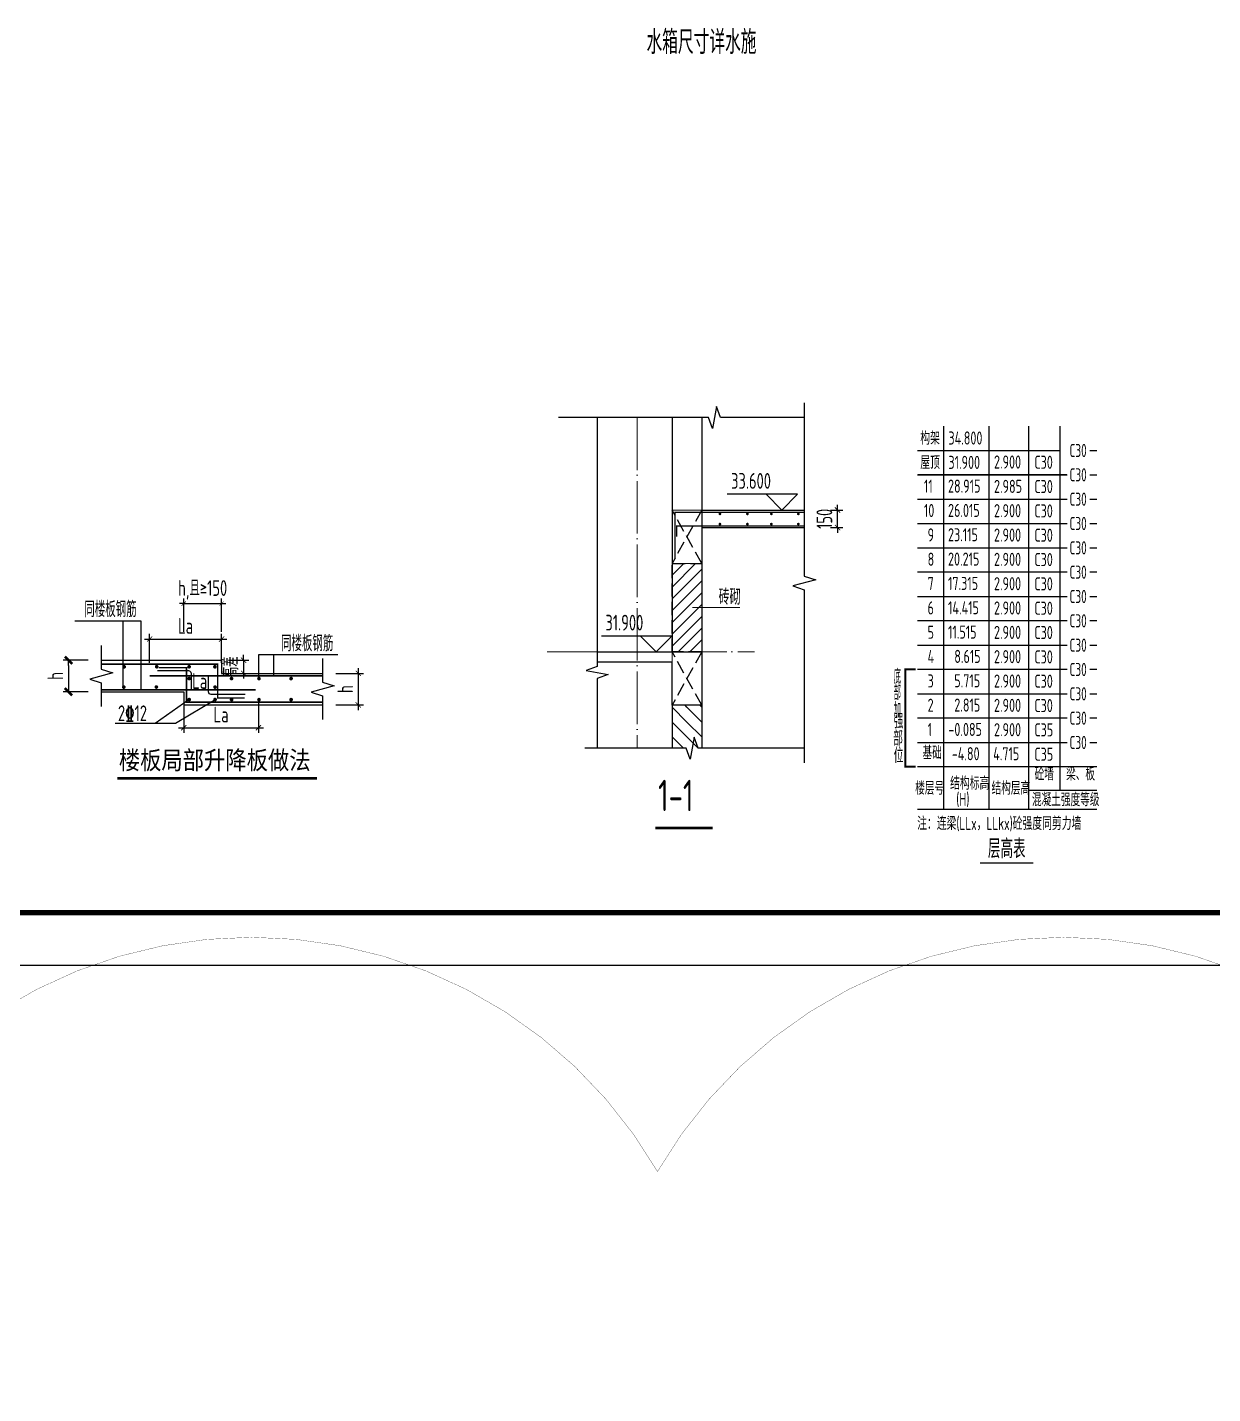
# Model space of a CAD drawing. Extents: x -461650 to 361314, y 245336 to 769729.
# Drawn here: x 14764 to 37337, y 323315 to 349344 of the extents above; entities that cross this region are included whole.
import ezdxf
from ezdxf.enums import TextEntityAlignment as Align

# ---------------------------------------------------------------- set-up
doc = ezdxf.new("R2010")
doc.units = 0
doc.header["$LTSCALE"] = 1000
doc.linetypes.add('DASH', pattern=[0.35, 0.25, -0.1])
doc.linetypes.add('DOTE', pattern=[2.42, 2, -0.2, 0.02, -0.2])
doc.layers.get('0').update_dxf_attribs({"linetype": 'CONTINUOUS'})
doc.layers.get('DEFPOINTS').update_dxf_attribs({"linetype": 'CONTINUOUS'})
for name, color, linetype in [('-TK', 7, 'CONTINUOUS'), ('DIM', 2, 'CONTINUOUS'), ('DIM_ELEV', 3, 'CONTINUOUS'), ('DIM_SYMB', 3, 'CONTINUOUS'), ('HATCH', 8, 'CONTINUOUS'), ('PUB_TEXT', 2, 'CONTINUOUS'), ('REIN', 6, 'CONTINUOUS'), ('S-0-TEXT', 7, 'CONTINUOUS'), ('S-B表格', 2, 'CONTINUOUS'), ('S-DETLCW-TEXT', 7, 'CONTINUOUS'), ('S-DETLS-TEXT', 7, 'CONTINUOUS'), ('S-SLAB-TEXT', 7, 'CONTINUOUS'), ('S-X详图实线', 4, 'CONTINUOUS'), ('S-X详图标注', 3, 'CONTINUOUS'), ('S-X详图钢筋', 6, 'CONTINUOUS'), ('TEXT', 2, 'CONTINUOUS'), ('THIN', 7, 'CONTINUOUS'), ('txt', 7, 'CONTINUOUS'), ('WALL', 5, 'CONTINUOUS')]:
    doc.layers.add(name, color=color, linetype=linetype)
for name, color, linetype, lineweight in [('7549', 9, 'CONTINUOUS', 18), ('DOTE', 19, 'DOTE', 9), ('内粉刷', 37, 'CONTINUOUS', 9)]:
    doc.layers.add(name, color=color, linetype=linetype, lineweight=lineweight)
doc.layers.add('审图修改', color=2, linetype='CONTINUOUS', plot=False)
doc.styles.add('hzst', font='', dxfattribs={"width": 0.7})
doc.styles.add('TSSD_DIMENSION', font='Tssdeng.shx', dxfattribs={"width": 0.7, "bigfont": 'tssdchn.shx'})
doc.styles.add('TSSD_Label', font='Tssdeng.shx', dxfattribs={"width": 0.7, "bigfont": 'hztxt.shx'})
doc.styles.add('TSSD_Norm', font='Tssdeng.shx', dxfattribs={"bigfont": 'tssdchn.shx'})
doc.styles.add('TSSD_REIN', font='tssdeng.shx', dxfattribs={"width": 0.7, "height": 300, "bigfont": 'tssdchn.shx'})
doc.styles.get('hzst').set_extended_font_data('SimSun')
doc.dimstyles.new('TSSD_100_100', dxfattribs={"dimtxt": 300, "dimasz": 100, "dimexe": 100, "dimexo": 250, "dimgap": 100, "dimtad": 1, "dimdec": 0, "dimzin": 0, "dimdsep": 46, "dimtxsty": 'TSSD_DIMENSION', "dimblk": 'ARCHTICK', "dimcen": 0, "dimdle": 100, "dimclrt": 7, "dimadec": 0, "dimazin": 0, "dimtfac": 1, "dimtdec": 0, "dimtix": 1, "dimtmove": 2, "dimatfit": 3, "dimldrblk": 'ARCHTICK', "dimfxl": 0, "dimtolj": 1, "dimtzin": 0, "dimarcsym": 0})
doc.dimstyles.new('TSSD_100_100$0', dxfattribs={"dimtxt": 300, "dimasz": 80, "dimexe": 100, "dimexo": 250, "dimgap": 100, "dimtad": 1, "dimdec": 0, "dimzin": 0, "dimdsep": 46, "dimtxsty": 'TSSD_DIMENSION', "dimblk": 'ARCHTICK', "dimcen": 0, "dimdle": 100, "dimclrd": 3, "dimclre": 3, "dimclrt": 7, "dimadec": 0, "dimazin": 0, "dimtfac": 1, "dimtdec": 0, "dimtix": 1, "dimtmove": 2, "dimatfit": 3, "dimldrblk": 'ARCHTICK', "dimfxl": 0, "dimtolj": 1, "dimtzin": 0, "dimarcsym": 0})
doc.dimstyles.new('TSSD_20_100', dxfattribs={"dimtxt": 300, "dimasz": 100, "dimexe": 100, "dimexo": 250, "dimgap": 100, "dimtad": 1, "dimdec": 0, "dimlfac": 0.2, "dimzin": 0, "dimdsep": 46, "dimtxsty": 'TSSD_DIMENSION', "dimblk": 'ARCHTICK', "dimcen": 0, "dimdle": 100, "dimclrt": 7, "dimadec": 0, "dimazin": 0, "dimtfac": 1, "dimtdec": 0, "dimtix": 1, "dimtmove": 2, "dimatfit": 3, "dimldrblk": 'ARCHTICK', "dimfxl": 0, "dimtolj": 1, "dimtzin": 0, "dimarcsym": 0})
pattern_1 = [(135, (396769, 67923.6), (141.42136, 141.42136), [])]

# ---------------------------------------------------------------- blocks, each defined once
blk = doc.blocks.new('A1')
blk.add_lwpolyline([(0, 59400), (0, 0), (84100, 0), (84100, 59400)], close=True)
at = {"const_width": 100}
blk.add_lwpolyline([(2500, 58400), (2500, 1000), (83100, 1000), (83100, 58400)], close=True, dxfattribs=at)
blk = doc.blocks.new('B20200424131938')
at = {"layer": '7549', "const_width": 40}
blk.add_lwpolyline([(417, 3688), (217, 3688), (217, 1834), (417, 1834)], dxfattribs=at)
at = {"layer": 'S-0-TEXT'}
blk.add_lwpolyline([(1641, 0, 27, 27, 0), (2658, 0, 0, 0, 0)], format="xyseb", dxfattribs=at)
at = {"layer": 'S-B表格'}
for p, q in [((952, 1021), (952, 8323)), ((1817, 1021), (1817, 8323)), ((2567, 1021), (2567, 8323)), ((3167, 1385), (3167, 8323)), ((452, 7859), (3167, 7859)), ((3731, 7859), (3862, 7859)), ((3731, 7859), (3862, 7859)), ((3731, 7859), (3862, 7859)), ((3731, 7859), (3862, 7859)), ((3731, 7859), (3862, 7859)), ((3731, 7859), (3862, 7859)), ((452, 7396), (3167, 7396)), ((452, 7396), (3167, 7396)), ((452, 7396), (3167, 7396)), ((452, 7396), (3167, 7396)), ((3167, 7396), (3298, 7396)), ((3167, 7396), (3298, 7396)), ((3167, 7396), (3298, 7396)), ((3167, 7396), (3298, 7396)), ((3167, 7396), (3298, 7396)), ((3167, 7396), (3298, 7396)), ((3731, 7396), (3862, 7396)), ((3731, 7396), (3862, 7396)), ((3731, 7396), (3862, 7396)), ((3731, 7396), (3862, 7396)), ((3731, 7396), (3862, 7396)), ((3731, 7396), (3862, 7396)), ((452, 6932), (3167, 6932)), ((452, 6932), (3167, 6932)), ((3167, 6932), (3298, 6932)), ((3167, 6932), (3298, 6932)), ((3167, 6932), (3298, 6932)), ((3731, 6932), (3862, 6932)), ((3731, 6932), (3862, 6932)), ((3731, 6932), (3862, 6932)), ((452, 6469), (3167, 6469)), ((452, 6469), (3167, 6469)), ((3167, 6469), (3298, 6469)), ((3167, 6469), (3298, 6469)), ((3167, 6469), (3298, 6469)), ((3731, 6469), (3862, 6469)), ((3731, 6469), (3862, 6469)), ((3731, 6469), (3862, 6469)), ((452, 6005), (3167, 6005)), ((452, 6005), (3167, 6005)), ((3167, 6005), (3298, 6005)), ((3167, 6005), (3298, 6005)), ((3167, 6005), (3298, 6005)), ((3731, 6005), (3862, 6005)), ((3731, 6005), (3862, 6005)), ((3731, 6005), (3862, 6005)), ((452, 5542), (3167, 5542)), ((452, 5542), (3167, 5542)), ((3167, 5542), (3298, 5542)), ((3167, 5542), (3298, 5542)), ((3167, 5542), (3298, 5542)), ((3731, 5542), (3862, 5542)), ((3731, 5542), (3862, 5542)), ((3731, 5542), (3862, 5542)), ((452, 5078), (3167, 5078)), ((452, 5078), (3167, 5078)), ((3167, 5078), (3298, 5078)), ((3167, 5078), (3298, 5078)), ((3167, 5078), (3298, 5078)), ((3731, 5078), (3862, 5078)), ((3731, 5078), (3862, 5078)), ((3731, 5078), (3862, 5078)), ((452, 4615), (3167, 4615)), ((3167, 4615), (3298, 4615)), ((3731, 4615), (3862, 4615)), ((452, 4151), (3167, 4151)), ((3167, 4151), (3298, 4151)), ((3731, 4151), (3862, 4151)), ((452, 3688), (3167, 3688)), ((3167, 3688), (3298, 3688)), ((3731, 3688), (3862, 3688)), ((452, 3224), (3167, 3224)), ((3167, 3224), (3298, 3224)), ((3731, 3224), (3862, 3224)), ((452, 2761), (3167, 2761)), ((3167, 2761), (3298, 2761)), ((3731, 2761), (3862, 2761)), ((452, 2297), (3167, 2297)), ((3167, 2297), (3298, 2297)), ((3731, 2297), (3862, 2297)), ((452, 1834), (3167, 1834)), ((452, 1834), (3862, 1834)), ((452, 1834), (2854, 1834)), ((452, 1834), (2854, 1834)), ((2567, 1385), (3862, 1385)), ((452, 1021), (3862, 1021))]:
    blk.add_line(p, q, dxfattribs=at)
at = {"style": 'TSSD_REIN'}
for s, width, p, p2 in [('底', 0.535575, (-3, 3408), (134, 3408)), ('部', 0.530918, (-3, 3100), (134, 3100)), ('加', 0.526341, (-3, 2774), (134, 2774))]:
    blk.add_text(s, height=285, dxfattribs=dict(at, width=width)).set_placement(p, p2, align=Align.FIT)
for s, height, width, p in [('强', 285, 0.535575, (-3, 2477)), ('部', 285, 0.535575, (-13, 2146)), ('位', 285, 0.535575, (-3, 1820)), ('砼墙', 250, 0.7, (2681, 1495)), ('梁、板', 250, 0.7, (3279, 1495))]:
    blk.add_text(s, height=height, dxfattribs=dict(at, width=width)).set_placement(p, align=Align.BOTTOM_LEFT)
for s, width, p in [('楼层号', 0.7, (405, 1299)), ('结构标高', 0.65, (1070, 1392)), ('结构层高', 0.7, (1860, 1299)), ('(H)', 0.65, (1188, 1086)), ('混凝土强度等级', 0.7, (2629, 1080))]:
    blk.add_text(s, height=250, dxfattribs=dict(at, width=width)).set_placement(p)
at = {"layer": 'S-0-TEXT', "style": 'TSSD_REIN', "width": 0.7}
blk.add_text('层高表', height=360, dxfattribs=at).set_placement((1790, 90))
at = {"layer": 'S-B表格', "style": 'TSSD_REIN'}
for s, width, p in [('构架', 0.65, (503, 7966)), ('34.800', 0.7, (1039, 7969)), ('C30', 0.65, (3345, 7731)), ('C30', 0.65, (3345, 7731)), ('屋顶', 0.65, (503, 7502)), ('31.900', 0.7, (1039, 7505)), ('2.900', 0.7, (1907, 7512)), ('C30', 0.7, (2675, 7508)), ('11', 0.7, (572, 7050)), ('28.915', 0.7, (1031, 7053)), ('2.985', 0.7, (1907, 7048)), ('C30', 0.7, (2675, 7045)), ('C30', 0.65, (3345, 7268)), ('C30', 0.65, (3345, 7268)), ('C30', 0.65, (3345, 6804)), ('10', 0.7, (572, 6587)), ('26.015', 0.7, (1031, 6590)), ('2.900', 0.7, (1907, 6585)), ('C30', 0.7, (2675, 6581)), ('C30', 0.65, (3345, 6341)), ('9', 0.7, (642, 6123)), ('23.115', 0.7, (1031, 6126)), ('2.900', 0.7, (1907, 6121)), ('C30', 0.7, (2675, 6118)), ('C30', 0.65, (3345, 5877)), ('8', 0.7, (642, 5660)), ('20.215', 0.7, (1031, 5663)), ('2.900', 0.7, (1907, 5658)), ('C30', 0.7, (2675, 5654)), ('C30', 0.65, (3345, 5414)), ('7', 0.7, (642, 5196)), ('17.315', 0.7, (1031, 5199)), ('2.900', 0.7, (1907, 5194)), ('C30', 0.7, (2675, 5191)), ('6', 0.7, (642, 4733)), ('14.415', 0.7, (1031, 4736)), ('2.900', 0.7, (1907, 4731)), ('C30', 0.7, (2675, 4727)), ('C30', 0.65, (3345, 4950)), ('C30', 0.65, (3345, 4487)), ('5', 0.7, (642, 4269)), ('11.515', 0.7, (1031, 4272)), ('2.900', 0.7, (1907, 4267)), ('C30', 0.7, (2675, 4264)), ('C30', 0.65, (3345, 4023)), ('4', 0.7, (642, 3806)), ('8.615', 0.7, (1150, 3809)), ('2.900', 0.7, (1907, 3804)), ('C30', 0.7, (2675, 3800)), ('C30', 0.65, (3345, 3560)), ('3', 0.7, (642, 3342)), ('5.715', 0.7, (1150, 3345)), ('2.900', 0.7, (1907, 3340)), ('C30', 0.7, (2675, 3337)), ('2', 0.7, (642, 2879)), ('2.815', 0.7, (1150, 2882)), ('2.900', 0.7, (1907, 2877)), ('C30', 0.7, (2675, 2873)), ('C30', 0.65, (3345, 3096)), ('C30', 0.65, (3345, 2633)), ('1', 0.7, (642, 2415)), ('-0.085', 0.7, (1038, 2418)), ('2.900', 0.7, (1907, 2413)), ('C35', 0.7, (2675, 2410)), ('C30', 0.65, (3345, 2169)), ('基础', 0.7, (545, 1974)), ('-4.80', 0.7, (1103, 1955)), ('4.715', 0.7, (1891, 1955)), ('C35', 0.7, (2675, 1946))]:
    blk.add_text(s, height=250, dxfattribs=dict(at, width=width)).set_placement(p)
at = {"layer": 'TEXT', "style": 'TSSD_REIN', "width": 0.65}
blk.add_text('注：连梁(LLx，LLkx)砼强度同剪力墙', height=250, dxfattribs=at).set_placement((443, 627))
blk = doc.blocks.new('_ArchTick')
at = {"color": 0, "linetype": 'ByBlock', "const_width": 0.15}
blk.add_lwpolyline([(-0.5, -0.5), (0.5, 0.5)], dxfattribs=at)
blk = doc.blocks.new('*D102')
at = {"layer": 'DEFPOINTS', "color": 0}
for p in [(15039, 226788), (15039, 226538), (15580, 226538)]:
    blk.add_point(p, dxfattribs=at)
at = {"layer": 'S-X详图标注', "color": 0, "lineweight": -2}
for p, q in [((15289, 226788), (15680, 226788)), ((15580, 226788), (15580, 226888)), ((15580, 226788), (15580, 226538)), ((15289, 226538), (15680, 226538)), ((15580, 226538), (15580, 226438))]:
    blk.add_line(p, q, dxfattribs=at)
at = {"layer": 'S-X详图标注', "color": 0, "lineweight": -2, "xscale": 100, "yscale": 100, "zscale": 100}
for p, rotation in [((15580, 226788), 270), ((15580, 226538), 90)]:
    blk.add_blockref('_ArchTick', p, dxfattribs=dict(at, rotation=rotation))
at = {"layer": 'S-X详图标注', "color": 7, "insert": (15330, 226663), "char_height": 300, "attachment_point": 5, "rotation": 90, "style": 'TSSD_DIMENSION'}
blk.add_mtext('\\A1;高差', dxfattribs=at)
blk = doc.blocks.new('ArchTick')
at = {"color": 0, "linetype": 'ByBlock', "lineweight": -2, "const_width": 0.075}
blk.add_lwpolyline([(-0.25, -0.25), (0.25, 0.25)], dxfattribs=at)
blk = doc.blocks.new('_tsdbk')
blk.add_line((-1, 0), (0, 0))
at = {"const_width": 0.5}
blk.add_lwpolyline([(-0.7, -0.7), (0.7, 0.7)], dxfattribs=at)
blk = doc.blocks.new('*D103')
at = {"layer": 'DEFPOINTS', "color": 0}
for p in [(12868, 226788), (12244, 226188), (12868, 226188)]:
    blk.add_point(p, dxfattribs=at)
at = {"layer": 'S-X详图标注', "color": 0, "lineweight": -2}
for p, q in [((12618, 226788), (12144, 226788)), ((12244, 226688), (12244, 226288)), ((12618, 226188), (12144, 226188))]:
    blk.add_line(p, q, dxfattribs=at)
at = {"layer": 'S-X详图标注', "color": 0, "lineweight": -2, "xscale": 100, "yscale": 100, "zscale": 100}
for p, rotation in [((12244, 226788), 90), ((12244, 226188), 270)]:
    blk.add_blockref('_tsdbk', p, dxfattribs=dict(at, rotation=rotation))
at = {"layer": 'S-X详图标注', "color": 7, "insert": (11994, 226488), "char_height": 300, "attachment_point": 5, "rotation": 90, "style": 'TSSD_DIMENSION'}
blk.add_mtext('\\A1;h', dxfattribs=at)
blk = doc.blocks.new('*D104')
at = {"layer": 'DEFPOINTS', "color": 0}
for p in [(17083, 226538), (17083, 225938), (17763, 225938)]:
    blk.add_point(p, dxfattribs=at)
at = {"layer": 'S-X详图标注', "color": 0, "lineweight": -2}
for p, q in [((17333, 226538), (17863, 226538)), ((17763, 226638), (17763, 225838)), ((17333, 225938), (17863, 225938))]:
    blk.add_line(p, q, dxfattribs=at)
at = {"layer": 'S-X详图标注', "color": 0, "lineweight": -2, "xscale": 100, "yscale": 100, "zscale": 100}
for p, rotation in [((17763, 226538), 90), ((17763, 225938), 270)]:
    blk.add_blockref('_ArchTick', p, dxfattribs=dict(at, rotation=rotation))
at = {"layer": 'S-X详图标注', "color": 7, "insert": (17513, 226238), "char_height": 300, "attachment_point": 5, "rotation": 90, "style": 'TSSD_DIMENSION'}
blk.add_mtext('\\A1;h', dxfattribs=at)
blk = doc.blocks.new('*D105')
at = {"layer": 'DEFPOINTS', "color": 0}
for p in [(15159, 227867), (14439, 227080), (15159, 227080)]:
    blk.add_point(p, dxfattribs=at)
at = {"layer": 'S-X详图标注', "color": 3, "lineweight": -2}
for p, q in [((14439, 227867), (14359, 227867)), ((14439, 227330), (14439, 227967)), ((14439, 227867), (15159, 227867)), ((15159, 227330), (15159, 227967)), ((15159, 227867), (15239, 227867))]:
    blk.add_line(p, q, dxfattribs=at)
at = {"layer": 'S-X详图标注', "color": 3, "lineweight": -2, "xscale": 80, "yscale": 80, "zscale": 80}
blk.add_blockref('_ArchTick', (14439, 227867), dxfattribs=at)
at = {"layer": 'S-X详图标注', "color": 3, "lineweight": -2, "xscale": 80, "yscale": 80, "zscale": 80, "rotation": 180}
blk.add_blockref('_ArchTick', (15159, 227867), dxfattribs=at)
at = {"layer": 'S-X详图标注', "color": 7, "insert": (14799, 228128), "char_height": 300, "attachment_point": 5, "style": 'TSSD_DIMENSION'}
blk.add_mtext('\\A1;h,且≥150', dxfattribs=at)
blk = doc.blocks.new('*D106')
at = {"layer": 'DEFPOINTS', "color": 0}
for p in [(15159, 227192), (13789, 226489), (15159, 226489)]:
    blk.add_point(p, dxfattribs=at)
at = {"layer": 'S-X详图标注', "color": 0, "lineweight": -2}
for p, q in [((13789, 226739), (13789, 227292)), ((15159, 226739), (15159, 227292)), ((13689, 227192), (15259, 227192))]:
    blk.add_line(p, q, dxfattribs=at)
at = {"layer": 'S-X详图标注', "color": 0, "lineweight": -2, "xscale": 100, "yscale": 100, "zscale": 100, "rotation": 180}
blk.add_blockref('_ArchTick', (13789, 227192), dxfattribs=at)
at = {"layer": 'S-X详图标注', "color": 0, "lineweight": -2, "xscale": 100, "yscale": 100, "zscale": 100}
blk.add_blockref('_ArchTick', (15159, 227192), dxfattribs=at)
at = {"layer": 'S-X详图标注', "color": 7, "insert": (14474, 227442), "char_height": 300, "attachment_point": 5, "style": 'TSSD_DIMENSION'}
blk.add_mtext('\\A1;La', dxfattribs=at)
blk = doc.blocks.new('*D107')
at = {"layer": 'DEFPOINTS', "color": 0}
for p in [(14439, 226188), (15861, 226306), (15861, 225502)]:
    blk.add_point(p, dxfattribs=at)
at = {"layer": 'S-X详图标注', "color": 0, "lineweight": -2}
for p, q in [((14439, 225938), (14439, 225402)), ((15861, 226056), (15861, 225402)), ((14339, 225502), (15961, 225502))]:
    blk.add_line(p, q, dxfattribs=at)
at = {"layer": 'S-X详图标注', "color": 0, "lineweight": -2, "xscale": 100, "yscale": 100, "zscale": 100, "rotation": 180}
blk.add_blockref('_ArchTick', (14439, 225502), dxfattribs=at)
at = {"layer": 'S-X详图标注', "color": 0, "lineweight": -2, "xscale": 100, "yscale": 100, "zscale": 100}
blk.add_blockref('_ArchTick', (15861, 225502), dxfattribs=at)
at = {"layer": 'S-X详图标注', "color": 7, "insert": (15150, 225752), "char_height": 300, "attachment_point": 5, "style": 'TSSD_DIMENSION'}
blk.add_mtext('\\A1;La', dxfattribs=at)
blk = doc.blocks.new('*D3049')
at = {"layer": 'DEFPOINTS', "color": 0}
for p in [(29811, 340149), (30193, 340149), (29811, 339814)]:
    blk.add_point(p, dxfattribs=at)
at = {"layer": 'DIM', "color": 0, "lineweight": -2}
for p, q in [((30193, 340149), (30193, 340249)), ((30061, 340149), (30293, 340149)), ((30193, 339814), (30193, 340149)), ((30061, 339814), (30293, 339814)), ((30193, 339814), (30193, 339714))]:
    blk.add_line(p, q, dxfattribs=at)
at = {"layer": 'DIM', "color": 0, "lineweight": -2, "xscale": 100, "yscale": 100, "zscale": 100}
for p, rotation in [((30193, 340149), 270), ((30193, 339814), 90)]:
    blk.add_blockref('_ArchTick', p, dxfattribs=dict(at, rotation=rotation))
at = {"layer": 'DIM', "color": 7, "insert": (29943, 339981), "char_height": 300, "attachment_point": 5, "rotation": 90, "style": 'TSSD_DIMENSION'}
blk.add_mtext('\\A1;150', dxfattribs=at)
blk = doc.blocks.new('20210306.16463091')
at = {"layer": 'S-DETLS-TEXT', "const_width": 50}
blk.add_lwpolyline([(1330.2, 0), (5133.9, 0)], dxfattribs=at)
at = {"layer": 'S-X详图实线', "linetype": 'ByBlock'}
for points in [[(1023.9, 2251.8), (3314.8, 2251.8), (3314.8, 2001.8), (5238.7, 2001.8)], [(1023.9, 1651.8), (2594.8, 1651.8), (2594.8, 1401.8), (5238.7, 1401.8)]]:
    blk.add_lwpolyline(points, dxfattribs=at)
at = {"layer": 'S-X详图标注', "linetype": 'ByBlock'}
for points in [[(1786.5, 1689.3), (1786.5, 2997.1), (520.6, 2997.1)], [(1442.5, 1753.1), (1442.5, 2997.1), (676.7, 2997.1)], [(4027.7, 1919.3), (4027.7, 2357.9), (5495.2, 2357.9)], [(4310.8, 1952.4), (4310.8, 2357.9), (5529.3, 2357.9)], [(3208.2, 1502.9), (2435.2, 1044.4), (1285.7, 1044.4)], [(2696.3, 1501.8), (2050.4, 1044.4)]]:
    blk.add_lwpolyline(points, dxfattribs=at)
at = {"layer": 'S-X详图标注'}
for points in [[(2094.8, 2053), (2684.6, 2053, -0.4142136), (2734.6, 2003), (2734.6, 1689.3)], [(3059.9, 1964.4), (3059.9, 1656.2, 0.4142136), (3109.9, 1606.2), (3763.5, 1606.2)]]:
    blk.add_lwpolyline(points, format="xyb", dxfattribs=at)
at = {"layer": 'S-X详图钢筋', "linetype": 'ByBlock', "const_width": 30}
for points in [[(1023.9, 2178.2), (3241, 2178.2), (3241, 1531.8), (3756, 1531.8)], [(5238.7, 1451), (2646.3, 1451), (2646.3, 2110.6), (2118.4, 2110.6)], [(1944.7, 1952.4), (5238.7, 1952.4)], [(1023.9, 1689.3), (3962.9, 1689.3)]]:
    blk.add_lwpolyline(points, dxfattribs=at)
at = {"layer": 'S-X详图钢筋', "const_width": 35}
for points in [[(1441.9, 2125.6, 1), (1476.9, 2125.6, 1)], [(2062.1, 2127.5, 1), (2097.1, 2127.5, 1)], [(2679.7, 2127.5, 1), (2714.7, 2127.5, 1)], [(3171.7, 2126, 1), (3206.7, 2126, 1)], [(2680.4, 1901.9, 1), (2715.4, 1901.9, 1)], [(3488, 1901.8, 1), (3523, 1901.8, 1)], [(4010.2, 1901.8, 1), (4045.2, 1901.8, 1)], [(4621.3, 1901.8, 1), (4656.3, 1901.8, 1)], [(1435.6, 1739.2, 1), (1470.6, 1739.2, 1)], [(2055.9, 1741.1, 1), (2090.9, 1741.1, 1)], [(3173.8, 1739.3, 1), (3208.8, 1739.3, 1)], [(2680.7, 1501.8, 1), (2715.7, 1501.8, 1)], [(3173.2, 1502.9, 1), (3208.2, 1502.9, 1)], [(3488.2, 1500.8, 1), (3523.2, 1500.8, 1)], [(4010.4, 1500.8, 1), (4045.4, 1500.8, 1)], [(4621.5, 1500.8, 1), (4656.5, 1500.8, 1)]]:
    blk.add_lwpolyline(points, format="xyb", close=True, dxfattribs=at)
at = {"layer": 'THIN'}
for points in [[(1023.9, 2531.8), (1023.9, 2081.8), (1243.9, 2011.8), (803.9, 1891.8), (1023.9, 1821.8), (1023.9, 1371.8)], [(5238.7, 2281.8), (5238.7, 1831.8), (5458.7, 1761.8), (5018.7, 1641.8), (5238.7, 1571.8), (5238.7, 1121.8)]]:
    blk.add_lwpolyline(points, dxfattribs=at)
at = {"layer": 'S-DETLCW-TEXT', "style": 'hzst', "width": 0.85}
blk.add_text('楼板局部升降板做法', height=350, dxfattribs=at).set_placement((1357.9, 173.9))
at = {"layer": 'S-X详图标注', "color": 7, "insert": (2898.8, 1855.6), "char_height": 300, "attachment_point": 5, "style": 'TSSD_REIN'}
blk.add_mtext('\\A1;La', dxfattribs=at)
at = {"layer": 'TEXT', "style": 'TSSD_REIN', "width": 0.7}
for s, p in [('同楼板钢筋', (700.4, 3072.4)), ('同楼板钢筋', (4446.4, 2423.2)), ('2%%13212', (1341.1, 1090.9))]:
    blk.add_text(s, height=300, dxfattribs=at).set_placement(p)
at = {"layer": 'S-X详图标注'}
dim = blk.add_linear_dim(base=(3314.8, 3330), p1=(2594.8, 2543.3), p2=(3314.8, 2543.3), text='h,且≥150', dimstyle='TSSD_100_100$0', dxfattribs=at)
dim.commit()
dim.dimension.update_dxf_attribs({"geometry": '*D105', "text_midpoint": (2954.8, 3591.5), "insert": (-11844.2, -224536.6)})
for base, p1, p2, override, picture, middle in [((3314.8, 2655.7), (1944.7, 1952.4), (3314.8, 1952.4), {"dimasz": 100, "dimblk1": 'ArchTick', "dimblk2": 'ArchTick', "dimclrd": 0, "dimclre": 0}, '*D106', (2629.7, 2905.7)), ((4016.4, 965.4), (2594.8, 1651.8), (4016.4, 1769), {"dimtxt": 300, "dimasz": 100, "dimblk1": 'ArchTick', "dimblk2": 'ArchTick', "dimclrd": 0, "dimclre": 0}, '*D107', (3305.6, 1215.4))]:
    dim = blk.add_linear_dim(base=base, p1=p1, p2=p2, text='La', dimstyle='TSSD_100_100$0', override=override, dxfattribs=at)
    dim.commit()
    dim.dimension.update_dxf_attribs({"geometry": picture, "text_midpoint": middle, "insert": (-11844.2, -224536.6)})
for base, p1, p2, text, picture, middle in [((3735.8, 2001.8), (3194.8, 2251.8), (3194.8, 2001.8), '高差', '*D102', (3485.8, 2126.8)), ((5919.1, 1401.8), (5238.7, 2001.8), (5238.7, 1401.8), 'h', '*D104', (5669.1, 1701.8))]:
    dim = blk.add_linear_dim(base=base, p1=p1, p2=p2, angle=90, text=text, dimstyle='TSSD_100_100$0', override={"dimtxt": 300, "dimasz": 100, "dimblk1": 'ArchTick', "dimblk2": 'ArchTick', "dimclrd": 0, "dimclre": 0}, dxfattribs=at)
    dim.commit()
    dim.dimension.update_dxf_attribs({"geometry": picture, "text_midpoint": middle, "insert": (-11844.2, -224536.6)})
dim = blk.add_linear_dim(base=(400, 1651.8), p1=(1023.9, 2251.8), p2=(1023.9, 1651.8), angle=90, text='h', dimstyle='TSSD_20_100', dxfattribs=at)
dim.commit()
dim.dimension.update_dxf_attribs({"geometry": '*D103', "text_midpoint": (150, 1951.8), "insert": (-11844.2, -224536.6)})

msp = doc.modelspace()

# ---------------------------------------------------------------- hatches: boundary and pattern name
at = {"layer": 'HATCH'}
h = msp.add_hatch(dxfattribs=at)
h.set_pattern_fill('METAL', color=256, scale=50, style=0)
h.set_pattern_definition(pattern_1)
h.paths.add_polyline_path([(27042.54, 336429.26), (27042.56, 336429.28), (27325.18, 336429.28), (27325.18, 335612.99), (27042.54, 335612.99)])
h = msp.add_hatch(dxfattribs=at)
h.set_pattern_fill('METAL', color=256, scale=50, style=0)
h.set_pattern_definition(pattern_1)
h.paths.add_polyline_path([(27325.18, 336429.28), (27607.83, 336429.28), (27607.83, 335612.99), (27325.18, 335612.99)])
at = {"layer": '内粉刷'}
h = msp.add_hatch(dxfattribs=at)
h.set_pattern_fill('ANSI31', color=256, scale=100)
h.set_pattern_definition([(45, (187272.26, 1017520.27), (-112.2532, 112.2532), [])])
h.paths.add_polyline_path([(27042.53, 339129.28), (27607.83, 339129.28), (27607.83, 337448.51), (27042.53, 337448.51)])

# ---------------------------------------------------------------- linework, layer by layer
at = {"const_width": 50}
msp.add_lwpolyline([(26720.57, 334088.91), (27812.48, 334088.91)], dxfattribs=at)
at = {"layer": 'DIM_ELEV'}
for p, q in [((29431.14, 340448.51), (28089.01, 340448.51)), ((29131.14, 340148.51), (28831.14, 340448.51)), ((29131.14, 340148.51), (29431.14, 340448.51)), ((27038.32, 337748.51), (25696.18, 337748.51)), ((26738.32, 337448.51), (26438.32, 337748.51)), ((26738.32, 337448.51), (27038.32, 337748.51))]:
    msp.add_line(p, q, dxfattribs=at)
at = {"layer": 'DIM_SYMB'}
for points in [[(29560.68, 341909.99), (27962.32, 341909.99), (27885.89, 342119.99), (27811.83, 341699.99), (27737.32, 341909.99), (24879.69, 341909.99)], [(25613.05, 341909.99), (25613.05, 337166.78), (25403.05, 337090.35), (25823.05, 337016.29), (25613.05, 336941.78), (25613.05, 335612.99)], [(29560.68, 335612.99), (27538.36, 335612.99), (27461.93, 335822.99), (27387.87, 335402.99), (27313.36, 335612.99), (25380.72, 335612.99)]]:
    msp.add_lwpolyline(points, dxfattribs=at)
at = {"layer": 'DOTE', "linetype": 'DOTE', "ltscale": 0.5}
for p, q in [((26375.32, 341909.99), (26375.32, 335612.99)), ((24663.18, 337448.51), (28610.82, 337448.51))]:
    msp.add_line(p, q, dxfattribs=at)
at = {"layer": 'REIN', "const_width": 25.6}
for points in [[(29560.68, 340106.19), (27094.76, 340106.19), (27094.76, 339223.4)], [(29560.68, 339844.64), (27126.46, 339844.64), (27126.46, 339643.6)]]:
    msp.add_lwpolyline(points, dxfattribs=at)
for points in [[(27940.82, 340074.9, 1), (27966.42, 340074.9, 1)], [(28464.55, 340074.9, 1), (28490.15, 340074.9, 1)], [(28920.16, 340074.9, 1), (28945.76, 340074.9, 1)], [(29433.6, 340074.9, 1), (29459.2, 340074.9, 1)], [(27940.82, 339880.6, 1), (27966.42, 339880.6, 1)], [(28464.55, 339880.6, 1), (28490.15, 339880.6, 1)], [(28920.16, 339880.6, 1), (28945.76, 339880.6, 1)], [(29433.6, 339880.6, 1), (29459.2, 339880.6, 1)]]:
    msp.add_lwpolyline(points, format="xyb", close=True, dxfattribs=at)
at = {"layer": 'S-B表格', "color": 6, "linetype": 'ByBlock', "ltscale": 0.5, "const_width": 30}
msp.add_lwpolyline([(31718.05, 340821.73), (34564.43, 340821.73)], dxfattribs=at)
at = {"layer": 'S-SLAB-TEXT', "linetype": 'DASH'}
for p, q in [((27607.83, 339129.28), (27042.56, 340148.51)), ((27607.83, 340148.51), (27042.56, 339129.28)), ((27607.83, 336429.28), (27042.56, 337448.51)), ((27607.83, 337448.51), (27042.56, 336429.28))]:
    msp.add_line(p, q, dxfattribs=at)
msp.add_lwpolyline([(27042.53, 339129.28), (27607.83, 339129.28), (27607.83, 337448.51), (27042.53, 337448.51)], close=True, dxfattribs=at)
at = {"layer": 'THIN'}
msp.add_lwpolyline([(29560.68, 342189.99), (29560.68, 338891.49), (29780.68, 338821.49), (29340.68, 338701.49), (29560.68, 338631.49), (29560.68, 335332.99), (29560.68, 335332.99), (29560.68, 335332.99), (29560.68, 335332.99), (29560.68, 335332.99), (29560.68, 335332.99), (29560.68, 335332.99), (29560.68, 335332.99), (29560.68, 335332.99), (29560.68, 335332.99)], dxfattribs=at)
at = {"layer": 'WALL'}
for p, q in [((27042.56, 341909.99), (27042.56, 339348.51)), ((27042.54, 336429.28), (27042.54, 335612.99)), ((27607.83, 336429.28), (27607.83, 335612.99))]:
    msp.add_line(p, q, dxfattribs=at)
for points in [[(27607.84, 341909.99), (27607.84, 337448.51)], [(27607.84, 340148.51), (29560.68, 340148.51)], [(27607.84, 339813.65), (29560.68, 339813.65)], [(27042.56, 339348.51), (27042.56, 337448.51)], [(25613.05, 337448.51), (27607.83, 337448.51), (27607.83, 336429.28), (27042.53, 336429.28), (27042.53, 337248.51), (25613.05, 337248.51)]]:
    msp.add_lwpolyline(points, dxfattribs=at)
at = {"layer": '内粉刷'}
msp.add_line((27429.31, 338288.89), (28330.96, 338288.89), dxfattribs=at)
for points in [[(27042.53, 339129.28), (27607.84, 339129.28), (27607.84, 340148.51), (27042.53, 340148.51)], [(27042.53, 336429.28), (27607.84, 336429.28), (27607.84, 337448.51), (27042.53, 337448.51)]]:
    msp.add_lwpolyline(points, close=True, dxfattribs=at)
at = {"layer": '审图修改', "const_width": 5}
msp.add_lwpolyline([(-35089.89, 327546.2, -0.57735027), (-19626.32, 327546.2, -0.57735027), (-4162.75, 327546.2, -0.57735027), (11300.82, 327546.2, -0.57735027), (26764.38, 327546.2, -0.57735027), (42227.95, 327546.2, -0.57735027), (57691.52, 327546.2, -0.57735027), (57691.52, 312082.63, -0.57735027), (57691.52, 296619.07, -0.57735027), (57691.52, 281155.5, -0.57735027), (57691.52, 265691.93, -0.57735027), (57691.52, 250228.36, -0.57735027), (42227.95, 250228.36, -0.57735027), (26764.38, 250228.36, -0.57735027), (11300.82, 250228.36, -0.57735027), (-4162.75, 250228.36, -0.57735027), (-19626.32, 250228.36, -0.57735027), (-35089.89, 250228.36, -0.57735027), (-35089.89, 265691.93, -0.57735027), (-35089.89, 281155.5, -0.57735027), (-35089.89, 296619.07, -0.57735027), (-35089.89, 312082.63, -0.57735027), (-35089.89, 327546.2, -0.57735027), (-35089.89, 327546.2, -0.57735027)], format="xyb", dxfattribs=at)

# ---------------------------------------------------------------- block references
at = {"layer": '-TK'}
msp.add_blockref('A1', (-27258.09, 331476.85), dxfattribs=at)
at = {"layer": 'S-B表格'}
msp.add_blockref('B20200424131938', (31266.42, 333426.14), dxfattribs=at)
at = {"layer": 'S-X详图标注'}
msp.add_blockref('20210306.16463091', (15147.46, 335035.83), dxfattribs=at)

# ---------------------------------------------------------------- texts
at = {"style": 'TSSD_Norm', "width": 0.7}
msp.add_text('1-1', height=600, dxfattribs=at).set_placement((26775.73, 334230.01), align=Align.BOTTOM_LEFT)
at = {"layer": 'PUB_TEXT', "style": 'TSSD_REIN', "width": 0.7}
for s, p in [('33.600', (28165.14, 340553.51)), ('31.900', (25772.32, 337853.51))]:
    msp.add_text(s, height=300, dxfattribs=at).set_placement(p)
at = {"layer": 'TEXT', "style": 'TSSD_Label', "width": 0.7}
msp.add_text('砖砌', height=300, dxfattribs=at).set_placement((27927.64, 338342.62))
at = {"layer": 'txt', "style": 'TSSD_REIN', "width": 0.7}
msp.add_text('水箱尺寸详水施', height=450, dxfattribs=at).set_placement((26554.98, 348837.12))

# ---------------------------------------------------------------- dimensions: what is measured, and where the dimension line sits
at = {"layer": 'DIM'}
dim = msp.add_linear_dim(base=(30193.25, 340148.51), p1=(29811.08, 339813.65), p2=(29811.08, 340148.51), angle=90, text='150', dimstyle='TSSD_100_100', dxfattribs=at)
dim.commit()
dim.dimension.update_dxf_attribs({"geometry": '*D3049', "text_midpoint": (29943.25, 339981.08)})

doc.saveas('drawing.dxf')
